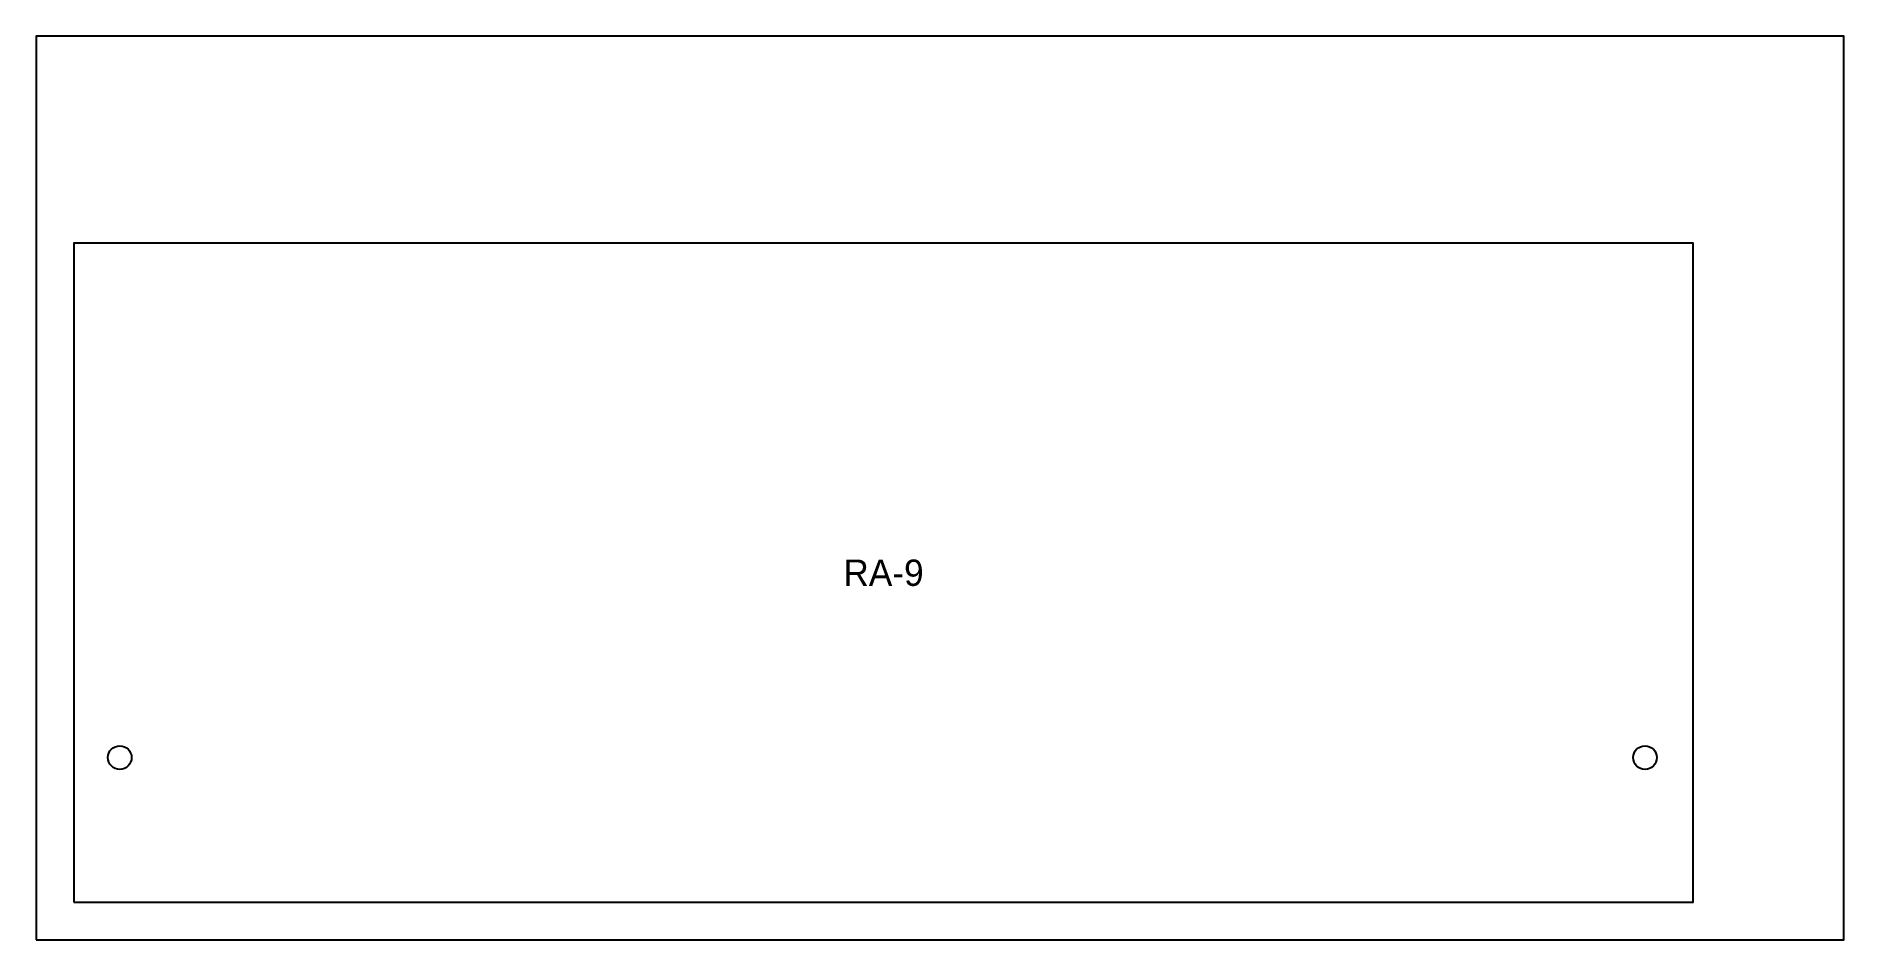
# Model space of a CAD drawing. Header units: inches. Extents: x 0 to 24, y 0 to 12.
import ezdxf
from ezdxf.enums import TextEntityAlignment as Align

# ---------------------------------------------------------------- set-up
doc = ezdxf.new("R2010")
doc.units = ezdxf.units.IN
doc.header["$MEASUREMENT"] = 0
for name, color, linetype in [('CUT', 7, 'Continuous'), ('LABEL', 3, 'Continuous'), ('SHEET', 8, 'Continuous')]:
    doc.layers.add(name, color=color, linetype=linetype)

msp = doc.modelspace()

# ---------------------------------------------------------------- linework, layer by layer
at = {"layer": 'CUT'}
msp.add_lwpolyline([(0.5, 0.5), (22, 0.5), (22, 9.25), (0.5, 9.25)], close=True, dxfattribs=at)
for centre in [(1.11, 2.42), (21.36, 2.42)]:
    msp.add_circle(centre, 0.157, dxfattribs=at)
at = {"layer": 'SHEET'}
msp.add_lwpolyline([(0, 0), (24, 0), (24, 12), (0, 12)], close=True, dxfattribs=at)

# ---------------------------------------------------------------- texts
at = {"layer": 'LABEL'}
msp.add_text('RA-9', height=0.35, dxfattribs=at).set_placement((11.25, 4.875), align=Align.MIDDLE_CENTER)

doc.saveas('drawing.dxf')
